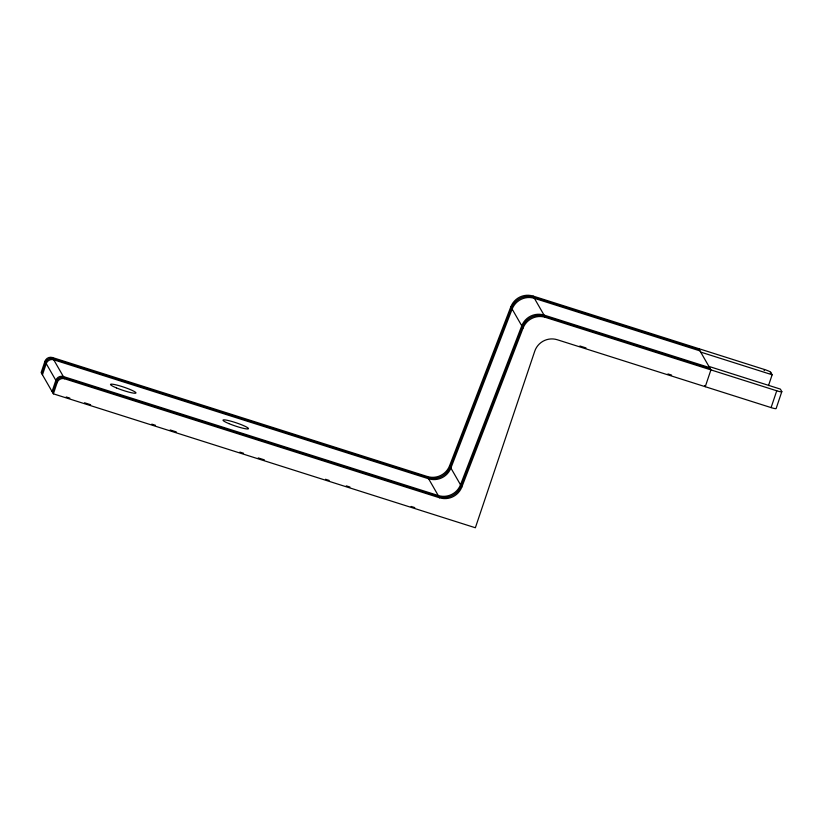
<?xml version="1.0" encoding="UTF-8"?>
<svg xmlns="http://www.w3.org/2000/svg" width="823" height="823" viewBox="0 0 823 823"><rect width="100%" height="100%" fill="white"/><g stroke="black" fill="none" stroke-linecap="round" stroke-linejoin="round"><path stroke-width="1.23" d="M781.819 391.625A5.956 0.73 18.6 0 1 776.747 390.791L545.34 317.339A17.88 17.571 -29.9 0 0 523.068 328.068L461.816 487.051A17.88 17.571 -29.9 0 1 439.533 497.781L427.312 476.507L52.435 357.532A5.956 5.854 -29.9 0 0 44.926 361.348L41.15 372.562L53.382 393.826L475.365 527.759L534.744 351.195A17.88 17.571 -29.9 0 1 557.284 339.745L771.089 407.601A5.956 0.73 18.6 0 0 776.171 408.434L781.819 391.625L780.379 389.104L708.922 366.42M41.798 373.683L45.574 362.48A5.956 5.854 -29.9 0 1 53.084 358.663L427.96 477.638A17.88 17.571 -29.9 0 0 450.232 466.908L511.484 307.936A17.88 17.571 -29.9 0 1 533.767 297.206L699.334 349.754M42.446 374.815L46.222 363.612A5.956 5.854 -29.9 0 1 53.732 359.795L428.608 478.77A17.88 17.571 -29.9 0 0 450.881 468.04L512.143 309.067A17.88 17.571 -29.9 0 1 534.415 298.338L699.982 350.886M52.075 391.563L55.851 380.349A5.956 5.854 -29.9 0 1 63.361 376.533L438.237 495.518A17.88 17.571 -29.9 0 0 460.51 484.788L521.772 325.805A17.88 17.571 -29.9 0 1 544.044 315.075L709.611 367.634M52.734 392.694L56.499 381.481A5.956 5.854 -29.9 0 1 64.009 377.664L438.885 496.65A17.88 17.571 -29.9 0 0 461.158 485.92L522.42 326.937A17.88 17.571 -29.9 0 1 544.692 316.207L710.259 368.766M53.382 393.826L57.147 382.613A5.956 5.854 -29.9 0 1 64.657 378.796L439.533 497.781M764.155 370.566L764.516 369.517L533.109 296.074A17.88 17.571 -29.9 0 0 510.836 306.804L449.584 465.777A17.88 17.571 -29.9 0 1 427.312 476.507M770.338 373.303L770.688 372.253A5.956 0.73 18.6 0 0 764.516 369.517M768.497 385.586L772.139 374.774L770.688 372.253M771.089 407.601L776.747 390.791M700.682 352.09L772.139 374.774M579.865 345.989L585.986 347.923M667.916 373.93L671.589 375.093M66.179 396.964L69.852 398.126M84.532 402.786L90.643 404.731M151.802 424.143L155.475 425.306M170.155 429.966L176.266 431.9M239.874 452.094L243.536 453.257M258.216 457.917L264.337 459.851M325.486 479.264L329.159 480.426M346.288 485.868L349.95 487.031M411.109 506.443L414.782 507.606M698.686 348.623L710.918 369.897L705.26 386.707L704.611 385.576M533.109 296.074L545.34 317.339M510.836 306.804L523.068 328.068M449.584 465.777L461.816 487.051M52.435 357.532L64.657 378.796M44.926 361.348L57.147 382.613M228.917 423.608A13.405 1.646 18.6 0 0 248.484 428.701A13.405 1.646 18.6 0 0 229.936 420.934A13.405 1.646 18.6 0 0 228.917 423.608M116.393 387.89A13.405 1.646 18.6 0 0 135.96 392.983A13.405 1.646 18.6 0 0 117.401 385.215A13.405 1.646 18.6 0 0 116.393 387.89"/></g></svg>
